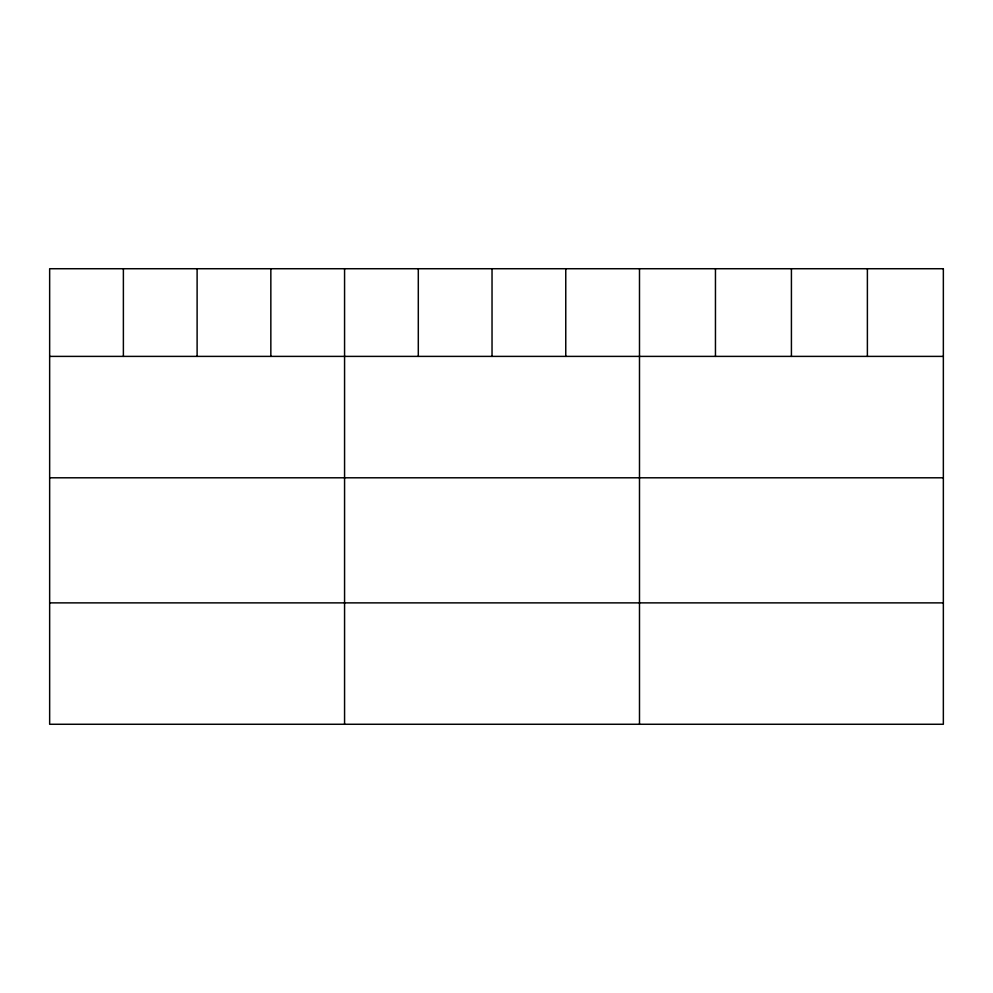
<?xml version="1.0" encoding="UTF-8"?>
<svg xmlns="http://www.w3.org/2000/svg" width="993" height="993" viewBox="0 0 993 993"><rect width="100%" height="100%" fill="white"/><g stroke="black" fill="none" stroke-linecap="round" stroke-linejoin="round"><path stroke-width="1.49" d="M49.65 356.388L943.35 356.388M49.65 477.794L943.35 477.794M49.65 602.875L943.35 602.875M867.385 268.731L867.385 356.388M791.421 268.731L791.421 356.388M715.457 268.731L715.457 356.388M639.492 268.731L639.492 724.269M565.762 268.731L565.762 356.388M492.031 268.731L492.031 356.388M418.301 268.731L418.301 356.388M344.571 268.731L344.571 724.269M270.841 268.731L270.841 356.388M197.111 268.731L197.111 356.388M123.38 268.731L123.38 356.388M943.35 268.731L49.65 268.731L49.65 724.269L943.35 724.269L943.35 268.731"/></g></svg>
